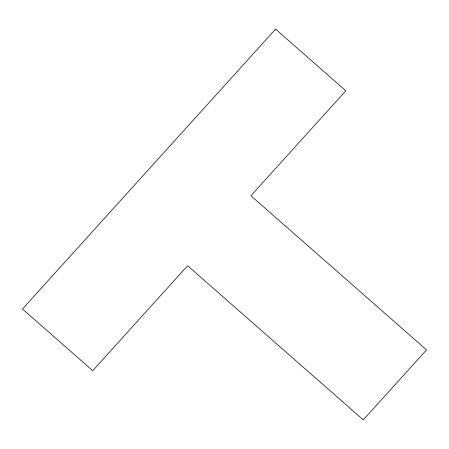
<?xml version="1.0" encoding="UTF-8"?>
<svg xmlns="http://www.w3.org/2000/svg" width="449" height="449" viewBox="0 0 449 449"><rect width="100%" height="100%" fill="white"/><g stroke="black" fill="none" stroke-linecap="round" stroke-linejoin="round"><path stroke-width="0.67" d="M275.574 29.129L22.45 309.024L92.707 370.683L187.626 265.724L363.269 419.871L426.55 349.894L250.907 195.747L345.831 90.788L275.574 29.129"/></g></svg>
